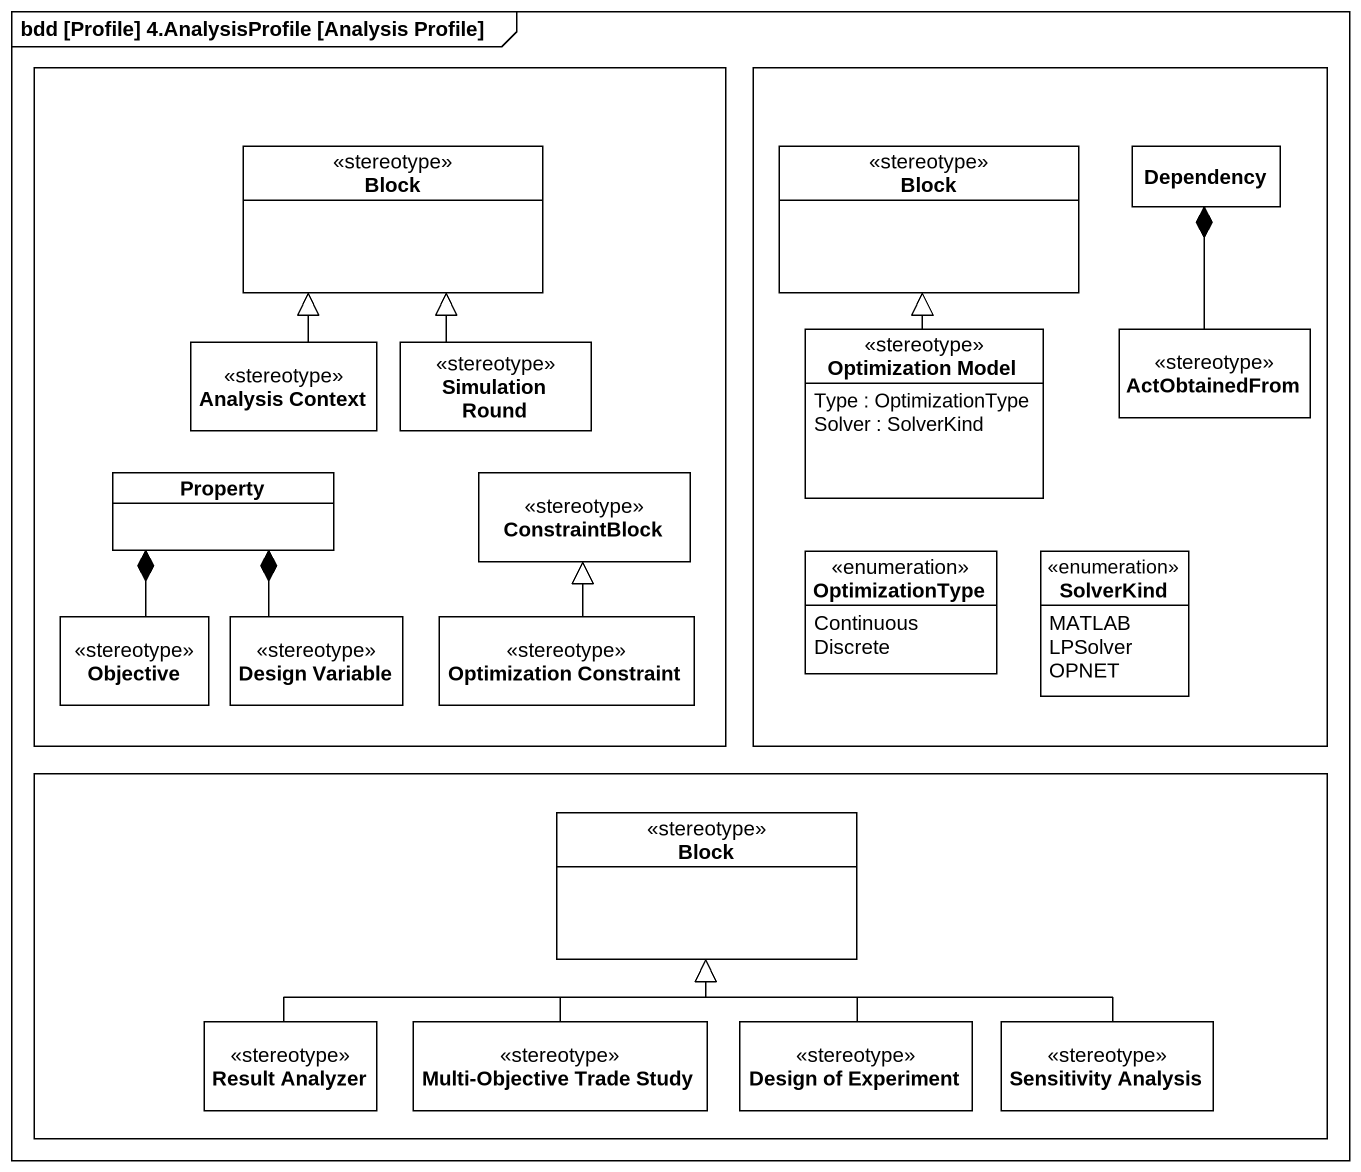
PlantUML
@startuml
mainframe bdd [Profile] 4.AnalysisProfile [Analysis Profile]
hide circle
hide empty members
rectangle " " as rectangle1 {
  class Block <<stereotype>>
  class "Analysis Context" as Analysis_Context <<stereotype>>
  class "Simulation Round" as Simulation_Round <<stereotype>>
  class Property
  class ConstraintBlock <<stereotype>>
  class Objective <<stereotype>>
  class "Design Variable" as Design_Variable <<stereotype>>
  class "Optimization Constraint" as Optimization_Constraint <<stereotype>>
}
rectangle " " as rectangle2 {
  class "Block" as Block_2 <<stereotype>>
  class Dependency
  class "Optimization Model" as Optimization_Model <<stereotype>> {
    Type : OptimizationType
    Solver : SolverKind
  }
  class ActObtainedFrom <<stereotype>>
  enum OptimizationType {
    Continuous
    Discrete
  }
  enum SolverKind {
    MATLAB
    LPSolver
    OPNET
  }
}
rectangle " " as rectangle3 {
  class "Block" as Block_3 <<stereotype>>
  class "Result Analyzer" as Result_Analyzer <<stereotype>>
  class "Multi-Objective Trade Study" as Multi_Objective_Trade_Study <<stereotype>>
  class "Design of Experiment" as Design_of_Experiment <<stereotype>>
  class "Sensitivity Analysis" as Sensitivity_Analysis <<stereotype>>
}
Analysis_Context -up-|> Block
Simulation_Round -up-|> Block
Optimization_Model -up-|> Block_2
ActObtainedFrom -up-* Dependency
Objective -up-* Property
Design_Variable -up-* Property
Optimization_Constraint -up-|> ConstraintBlock
Result_Analyzer -right-|> Block_3
Multi_Objective_Trade_Study -up-|> Block_3
Design_of_Experiment -up-|> Block_3
Sensitivity_Analysis -left-|> Block_3
@enduml
